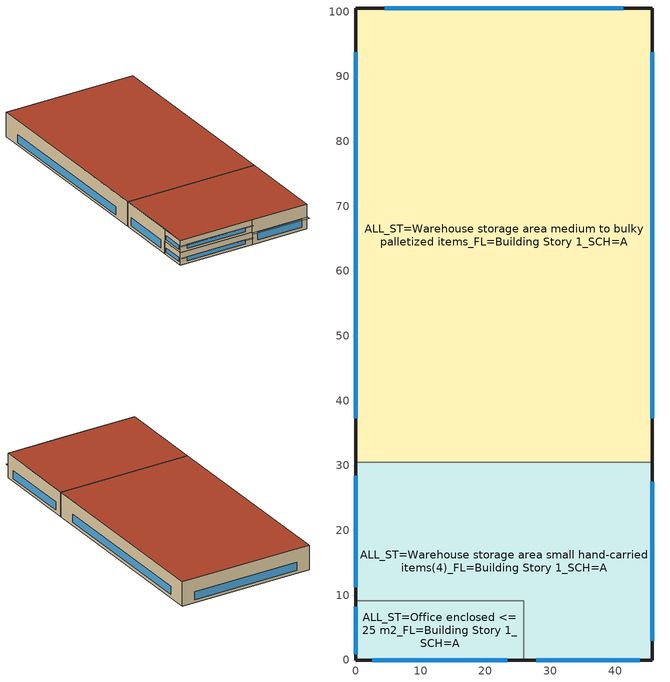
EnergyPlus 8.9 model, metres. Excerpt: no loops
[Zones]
ALL_ST=Office enclosed <= 25 m2_FL=Building Story 1_SCH=A
 floor ground (BTAP-Grnd-Floor-Mass:U-0.757): 25.91,9.14 25.91,0 0,0 0,9.14 z0
 wall outside (BTAP-Ext-Wall-Mass:U-0.315-:{ "cond"=>0.06} adj ext wall insulation): 0,9.14 0,0 25.91,0 z0:4.27
 wall to ALL_ST=Warehouse storage area small hand-carried items(4)_FL=Building Story 1_SCH=A (BTAP-Int-Wall): 25.91,0 25.91,9.14 0,9.14 z0:4.27
 window (BTAP-Ext-DaylightDiffuser:U=0.210 SHGC=0.600-:{ "cond"=>0.7}): 2.53,0 23.38,0 / 0,8.24 0,0.91 z0.93:2.31
ALL_ST=Warehouse storage area medium to bulky palletized items_FL=Building Story 1_SCH=A
 floor ground (BTAP-Grnd-Floor-Mass:U-0.757): 45.72,100.58 45.72,30.48 0,30.48 0,100.58 z0
 wall outside (BTAP-Ext-Wall-Mass:U-0.315-:{ "cond"=>0.06} adj ext wall insulation): 45.72,30.48 45.72,100.58 0,100.58 0,30.48 z0:8.53
 wall to ALL_ST=Warehouse storage area small hand-carried items(4)_FL=Building Story 1_SCH=A (BTAP-Int-Wall): 45.72,30.48 0,30.48 z0:8.53
 window (BTAP-Ext-DaylightDiffuser:U=0.210 SHGC=0.600-:{ "cond"=>0.7}): 0,93.77 0,37.29 / 41.27,100.58 4.45,100.58 / 45.72,37.29 45.72,93.77 z1.09:3.85
 roof outside (BTAP-Ext-Roof-Metal:U-0.193-:{ "cond"=>0.057} adj roof insulation): 45.72,30.48 45.72,100.58 0,100.58 0,30.48 z8.53
ALL_ST=Warehouse storage area small hand-carried items(4)_FL=Building Story 1_SCH=A
 floor ground (BTAP-Grnd-Floor-Mass:U-0.757): 45.72,30.48 45.72,0 25.91,0 25.91,9.14 0,9.14 0,30.48 z0
 floor to ALL_ST=Office enclosed <= 25 m2_FL=Building Story 1_SCH=A (BTAP-Int-Floor): 0,0 0,9.14 25.91,9.14 25.91,0 z4.27
 wall outside (BTAP-Ext-Wall-Mass:U-0.315-:{ "cond"=>0.06} adj ext wall insulation): 25.91,0 45.72,0 45.72,30.48 / 0,30.48 0,9.14 z0:8.53; 0,9.14 0,0 25.91,0 z4.27:8.53
 window (BTAP-Ext-DaylightDiffuser:U=0.210 SHGC=0.600-:{ "cond"=>0.7}): 27.85,0 43.78,0 / 0,28.39 0,11.23 / 45.72,2.97 45.72,27.51 z1.09:3.85; 2.53,0 23.38,0 z5.19:6.57; 0,8.24 0,0.91 z5.2:6.58
 roof outside (BTAP-Ext-Roof-Metal:U-0.193-:{ "cond"=>0.057} adj roof insulation): 45.72,0 45.72,30.48 0,30.48 0,0 z8.53
shading: 25.88,0 0.03,0 0.03,-0.6 25.88,-0.6 z2.47; 45.69,0 25.93,0 25.93,-1.2 45.69,-1.2 z4.18; 25.88,0 0.03,0 0.03,-0.6 25.88,-0.6 z6.74
[Building]
Warehouse-CAN_BC_Victoria.Intl.AP.717990_CWEC2016.epw created: 2019-08-07 21:32:50 +0000
[Site:Location]
Victoria Intl AP: Latitude {deg}=48.647; Longitude {deg}=-123.426; Time Zone {hr}=-8; Elevation {m}=19.5
[Site:GroundTemperature:BuildingSurface]
19.527, 19.502, 19.536, 19.598, 20.002, 21.64, 22.225, 22.375, 21.449, 20.121, 19.802, 19.633
[Site:WaterMainsTemperature]
Calculation Method=Correlation; Annual Average Outdoor Air Temperature {C}=10.0917; Maximum Difference In Monthly Average Outdoor Air Temperatures {deltaC}=12.6
[SizingPeriod:DesignDay] Day of Month=21; Dry-Bulb Temperature Range Modifier Type=DefaultMultipliers; Humidity Condition Type=Wetbulb; Barometric Pressure {Pa}=101091; Rain Indicator=No; Snow Indicator=No; Daylight Saving Time Indicator=No
Name | Month | Day Type | Maximum Dry-Bulb Temperature {C} | Daily Dry-Bulb Temperature Range {deltaC} | Wetbulb or DewPoint at Maximum Dry-Bulb {C} | Wind Speed {m/s} | Wind Direction {deg} | Solar Model Indicator | ASHRAE Clear Sky Optical Depth for Beam Irradiance (taub) | ASHRAE Clear Sky Optical Depth for Diffuse Irradiance (taud) | Sky Clearness
Victoria Intl AP Ann Clg .4% Condns DB=>MWB | 7 | SummerDesignDay | 26.7 | 10.1 | 17.7 | 2.8 | 120 | ASHRAETau | 0.349 | 2.532
Victoria Intl AP Ann Htg 99.6% Condns DB | 12 | WinterDesignDay | -4 | 0 | -4 | 3.8 | 250 | ASHRAEClearSky |  |  | 0
[Material] Thermal Absorptance=0.9
Name | Roughness | Thickness {m} | Conductivity {W/m-K} | Density {kg/m3} | Specific Heat {J/kg-K} | Solar Absorptance | Visible Absorptance
1/2IN Gypsum 1 | Smooth | 0.0127 | 0.16 | 784.9 | 830 | 0.4 | 0.4
100mm Normalweight concrete floor | MediumSmooth | 0.1016 | 2.31 | 2322 | 832 | 0.7 | 0.7
1IN Stucco 1 | Smooth | 0.0253 | 0.6918 | 1858 | 837 | 0.7 | 0.92
6 in. Normalweight Concrete Floor | MediumRough | 0.1524 | 2.31 | 2322 | 832 | 0.7 | 0.7
8IN CONCRETE HW RefBldg 1 | Rough | 0.2032 | 1.311 | 2240 | 836.8 | 0.7 | 0.7
G01 13mm gypsum board | Smooth | 0.0127 | 0.16 | 800 | 1090 | 0.7 | 0.5
Metal Roof Surface 1 | Smooth | 0.0008 | 45.28 | 7824 | 500 | 0.7 | 0.7
[Material:NoMass] Roughness=Smooth; Thermal Absorptance=0.9; Solar Absorptance=0.7
Name | Thermal Resistance {m2-K/W} | Visible Absorptance
Typical Carpet Pad | 0.21648 | 0.8
Typical Carpet Pad 2 | 1.25503 | 0.8
Typical Insulation 6 R-93.1_R-value 40.0 (ft^2*h*R/Btu); Typical Insulation 6 R-99.97_R-value 40.0 (ft^2*h*R/Btu) | 7.04441 | 0.7
[WindowMaterial:SimpleGlazingSystem]
SimpleGlazing:U=0.210 SHGC=0.600 1 U-0.12: U-Factor {W/m2-K}=1.2; Solar Heat Gain Coefficient=0.6; Visible Transmittance=0.21
[Construction]
BTAP-Ext-DaylightDiffuser:U=0.210 SHGC=0.600-:{ "cond"=>0.7}: SimpleGlazing:U=0.210 SHGC=0.600 1 U-0.12
BTAP-Ext-Roof-Metal:U-0.193-:{ "cond"=>0.057} adj roof insulation: Metal Roof Surface 1, Typical Insulation 6 R-99.97_R-value 40.0 (ft^2*h*R/Btu)
BTAP-Ext-Wall-Mass:U-0.315-:{ "cond"=>0.06} adj ext wall insulation: 1IN Stucco 1, 8IN CONCRETE HW RefBldg 1, Typical Insulation 6 R-93.1_R-value 40.0 (ft^2*h*R/Btu), 1/2IN Gypsum 1
BTAP-Grnd-Floor-Mass:U-0.757: 6 in. Normalweight Concrete Floor, Typical Carpet Pad 2
BTAP-Int-Floor: 100mm Normalweight concrete floor, Typical Carpet Pad
BTAP-Int-Wall: G01 13mm gypsum board, G01 13mm gypsum board
[Zone] Part of Total Floor Area=Yes
ALL_ST=Office enclosed <= 25 m2_FL=Building Story 1_SCH=A; ALL_ST=Warehouse storage area medium to bulky palletized items_FL=Building Story 1_SCH=A; ALL_ST=Warehouse storage area small hand-carried items(4)_FL=Building Story 1_SCH=A
[ZoneInfiltration:DesignFlowRate] Schedule=Always On Discrete; Design Flow Rate Calculation Method=Flow/ExteriorArea; Flow per Exterior Surface Area {m3/s-m2}=0.000137604; Constant Term Coefficient=0; Temperature Term Coefficient=0; Velocity Term Coefficient=0.224; Velocity Squared Term Coefficient=0
Name | Zone or ZoneList
Zone1 Office Infiltration | ALL_ST=Office enclosed <= 25 m2_FL=Building Story 1_SCH=A
Zone3 Bulk Storage Infiltration | ALL_ST=Warehouse storage area medium to bulky palletized items_FL=Building Story 1_SCH=A
Zone2 Fine Storage Infiltration | ALL_ST=Warehouse storage area small hand-carried items(4)_FL=Building Story 1_SCH=A
[AvailabilityManager:NightCycle] Applicability Schedule=Always On Discrete; Control Type=CycleOnAny; Thermostat Tolerance {deltaC}=1; Cycling Run Time Control Type=FixedRunTime; Cycling Run Time {s}=3600
Name | Fan Schedule
Availability Manager Night Cycle 1 | Sys_3_PSZ ALL_ST=Office enclosed <= 25 m2_FL=Building Story 1_SCH=A Occ Sch
Availability Manager Night Cycle 2 | Sys_4_PSZ_ALL_ST=Warehouse storage area medium to bulky palletized items_FL=Building Story 1_SCH=A Occ Sch
Availability Manager Night Cycle 3 | Sys_4_PSZ_ALL_ST=Warehouse storage area small hand-carried items(4)_FL=Building Story 1_SCH=A Occ Sch
[AvailabilityManager:Scheduled] Schedule=Always On Discrete
Air Loop HVAC Outdoor Air System 1 Availability Manager; Air Loop HVAC Outdoor Air System 3 Availability Manager; Air Loop HVAC Outdoor Air System 2 Availability Manager
[Schedule:Day:Interval]
Sys_3_PSZ ALL_ST=Office enclosed <= 25 m2_FL=Building Story 1_SCH=A Occ Sch Sunday; Sys_3_PSZ ALL_ST=Office enclosed <= 25 m2_FL=Building Story 1_SCH=A Occ Sch Saturday; Sys_4_PSZ_ALL_ST=Warehouse storage area medium to bulky palletized items_FL=Building Story 1_SCH=A Occ Sch Sunday; Sys_4_PSZ_ALL_ST=Warehouse storage area medium to bulky palletized items_FL=Building Story 1_SCH=A Occ Sch Saturday; Sys_4_PSZ_ALL_ST=Warehouse storage area small hand-carried items(4)_FL=Building Story 1_SCH=A Occ Sch Sunday; Sys_4_PSZ_ALL_ST=Warehouse storage area small hand-carried items(4)_FL=Building Story 1_SCH=A Occ Sch Saturday: No, 24:00, 0
Sys_3_PSZ ALL_ST=Office enclosed <= 25 m2_FL=Building Story 1_SCH=A Occ Sch Monday; Sys_3_PSZ ALL_ST=Office enclosed <= 25 m2_FL=Building Story 1_SCH=A Occ Sch Tuesday; Sys_3_PSZ ALL_ST=Office enclosed <= 25 m2_FL=Building Story 1_SCH=A Occ Sch Wednesday; Sys_3_PSZ ALL_ST=Office enclosed <= 25 m2_FL=Building Story 1_SCH=A Occ Sch Thursday; Sys_3_PSZ ALL_ST=Office enclosed <= 25 m2_FL=Building Story 1_SCH=A Occ Sch Friday; Sys_4_PSZ_ALL_ST=Warehouse storage area medium to bulky palletized items_FL=Building Story 1_SCH=A Occ Sch Monday; Sys_4_PSZ_ALL_ST=Warehouse storage area medium to bulky palletized items_FL=Building Story 1_SCH=A Occ Sch Tuesday; Sys_4_PSZ_ALL_ST=Warehouse storage area medium to bulky palletized items_FL=Building Story 1_SCH=A Occ Sch Wednesday; Sys_4_PSZ_ALL_ST=Warehouse storage area medium to bulky palletized items_FL=Building Story 1_SCH=A Occ Sch Thursday; Sys_4_PSZ_ALL_ST=Warehouse storage area medium to bulky palletized items_FL=Building Story 1_SCH=A Occ Sch Friday; Sys_4_PSZ_ALL_ST=Warehouse storage area small hand-carried items(4)_FL=Building Story 1_SCH=A Occ Sch Monday; Sys_4_PSZ_ALL_ST=Warehouse storage area small hand-carried items(4)_FL=Building Story 1_SCH=A Occ Sch Tuesday; Sys_4_PSZ_ALL_ST=Warehouse storage area small hand-carried items(4)_FL=Building Story 1_SCH=A Occ Sch Wednesday; Sys_4_PSZ_ALL_ST=Warehouse storage area small hand-carried items(4)_FL=Building Story 1_SCH=A Occ Sch Thursday; Sys_4_PSZ_ALL_ST=Warehouse storage area small hand-carried items(4)_FL=Building Story 1_SCH=A Occ Sch Friday: No, 08:00, 0, 19:00, 1, 24:00, 0
Sys_3_PSZ ALL_ST=Office enclosed <= 25 m2_FL=Building Story 1_SCH=A Occ Sch Default; Sys_3_PSZ ALL_ST=Office enclosed <= 25 m2_FL=Building Story 1_SCH=A Occ Sch Summer Design Day; Sys_3_PSZ ALL_ST=Office enclosed <= 25 m2_FL=Building Story 1_SCH=A Occ Sch Winter Design Day; Sys_4_PSZ_ALL_ST=Warehouse storage area medium to bulky palletized items_FL=Building Story 1_SCH=A Occ Sch Default; Sys_4_PSZ_ALL_ST=Warehouse storage area medium to bulky palletized items_FL=Building Story 1_SCH=A Occ Sch Summer Design Day; Sys_4_PSZ_ALL_ST=Warehouse storage area medium to bulky palletized items_FL=Building Story 1_SCH=A Occ Sch Winter Design Day; Sys_4_PSZ_ALL_ST=Warehouse storage area small hand-carried items(4)_FL=Building Story 1_SCH=A Occ Sch Default; Sys_4_PSZ_ALL_ST=Warehouse storage area small hand-carried items(4)_FL=Building Story 1_SCH=A Occ Sch Summer Design Day; Sys_4_PSZ_ALL_ST=Warehouse storage area small hand-carried items(4)_FL=Building Story 1_SCH=A Occ Sch Winter Design Day: No, 24:00, 1
[Schedule:Week:Daily]
Sys_3_PSZ ALL_ST=Office enclosed <= 25 m2_FL=Building Story 1_SCH=A Occ Sch Week Rule - Jan1-Dec31: Sys_3_PSZ ALL_ST=Office enclosed <= 25 m2_FL=Building Story 1_SCH=A Occ Sch Sunday, Sys_3_PSZ ALL_ST=Office enclosed <= 25 m2_FL=Building Story 1_SCH=A Occ Sch Monday, Sys_3_PSZ ALL_ST=Office enclosed <= 25 m2_FL=Building Story 1_SCH=A Occ Sch Tuesday, Sys_3_PSZ ALL_ST=Office enclosed <= 25 m2_FL=Building Story 1_SCH=A Occ Sch Wednesday, Sys_3_PSZ ALL_ST=Office enclosed <= 25 m2_FL=Building Story 1_SCH=A Occ Sch Thursday, Sys_3_PSZ ALL_ST=Office enclosed <= 25 m2_FL=Building Story 1_SCH=A Occ Sch Friday, Sys_3_PSZ ALL_ST=Office enclosed <= 25 m2_FL=Building Story 1_SCH=A Occ Sch Saturday, Sys_3_PSZ ALL_ST=Office enclosed <= 25 m2_FL=Building Story 1_SCH=A Occ Sch Default, Sys_3_PSZ ALL_ST=Office enclosed <= 25 m2_FL=Building Story 1_SCH=A Occ Sch Summer Design Day, Sys_3_PSZ ALL_ST=Office enclosed <= 25 m2_FL=Building Story 1_SCH=A Occ Sch Winter Design Day, Sys_3_PSZ ALL_ST=Office enclosed <= 25 m2_FL=Building Story 1_SCH=A Occ Sch Default, Sys_3_PSZ ALL_ST=Office enclosed <= 25 m2_FL=Building Story 1_SCH=A Occ Sch Default
Sys_4_PSZ_ALL_ST=Warehouse storage area medium to bulky palletized items_FL=Building Story 1_SCH=A Occ Sch Week Rule - Jan1-Dec31: Sys_4_PSZ_ALL_ST=Warehouse storage area medium to bulky palletized items_FL=Building Story 1_SCH=A Occ Sch Sunday, Sys_4_PSZ_ALL_ST=Warehouse storage area medium to bulky palletized items_FL=Building Story 1_SCH=A Occ Sch Monday, Sys_4_PSZ_ALL_ST=Warehouse storage area medium to bulky palletized items_FL=Building Story 1_SCH=A Occ Sch Tuesday, Sys_4_PSZ_ALL_ST=Warehouse storage area medium to bulky palletized items_FL=Building Story 1_SCH=A Occ Sch Wednesday, Sys_4_PSZ_ALL_ST=Warehouse storage area medium to bulky palletized items_FL=Building Story 1_SCH=A Occ Sch Thursday, Sys_4_PSZ_ALL_ST=Warehouse storage area medium to bulky palletized items_FL=Building Story 1_SCH=A Occ Sch Friday, Sys_4_PSZ_ALL_ST=Warehouse storage area medium to bulky palletized items_FL=Building Story 1_SCH=A Occ Sch Saturday, Sys_4_PSZ_ALL_ST=Warehouse storage area medium to bulky palletized items_FL=Building Story 1_SCH=A Occ Sch Default, Sys_4_PSZ_ALL_ST=Warehouse storage area medium to bulky palletized items_FL=Building Story 1_SCH=A Occ Sch Summer Design Day, Sys_4_PSZ_ALL_ST=Warehouse storage area medium to bulky palletized items_FL=Building Story 1_SCH=A Occ Sch Winter Design Day, Sys_4_PSZ_ALL_ST=Warehouse storage area medium to bulky palletized items_FL=Building Story 1_SCH=A Occ Sch Default, Sys_4_PSZ_ALL_ST=Warehouse storage area medium to bulky palletized items_FL=Building Story 1_SCH=A Occ Sch Default
Sys_4_PSZ_ALL_ST=Warehouse storage area small hand-carried items(4)_FL=Building Story 1_SCH=A Occ Sch Week Rule - Jan1-Dec31: Sys_4_PSZ_ALL_ST=Warehouse storage area small hand-carried items(4)_FL=Building Story 1_SCH=A Occ Sch Sunday, Sys_4_PSZ_ALL_ST=Warehouse storage area small hand-carried items(4)_FL=Building Story 1_SCH=A Occ Sch Monday, Sys_4_PSZ_ALL_ST=Warehouse storage area small hand-carried items(4)_FL=Building Story 1_SCH=A Occ Sch Tuesday, Sys_4_PSZ_ALL_ST=Warehouse storage area small hand-carried items(4)_FL=Building Story 1_SCH=A Occ Sch Wednesday, Sys_4_PSZ_ALL_ST=Warehouse storage area small hand-carried items(4)_FL=Building Story 1_SCH=A Occ Sch Thursday, Sys_4_PSZ_ALL_ST=Warehouse storage area small hand-carried items(4)_FL=Building Story 1_SCH=A Occ Sch Friday, Sys_4_PSZ_ALL_ST=Warehouse storage area small hand-carried items(4)_FL=Building Story 1_SCH=A Occ Sch Saturday, Sys_4_PSZ_ALL_ST=Warehouse storage area small hand-carried items(4)_FL=Building Story 1_SCH=A Occ Sch Default, Sys_4_PSZ_ALL_ST=Warehouse storage area small hand-carried items(4)_FL=Building Story 1_SCH=A Occ Sch Summer Design Day, Sys_4_PSZ_ALL_ST=Warehouse storage area small hand-carried items(4)_FL=Building Story 1_SCH=A Occ Sch Winter Design Day, Sys_4_PSZ_ALL_ST=Warehouse storage area small hand-carried items(4)_FL=Building Story 1_SCH=A Occ Sch Default, Sys_4_PSZ_ALL_ST=Warehouse storage area small hand-carried items(4)_FL=Building Story 1_SCH=A Occ Sch Default
[Schedule:Year]
Sys_3_PSZ ALL_ST=Office enclosed <= 25 m2_FL=Building Story 1_SCH=A Occ Sch: Sys_3_PSZ ALL_ST=Office enclosed <= 25 m2_FL=Building Story 1_SCH=A Occ Sch Week Rule - Jan1-Dec31, 1, 1, 12, 31
Sys_4_PSZ_ALL_ST=Warehouse storage area medium to bulky palletized items_FL=Building Story 1_SCH=A Occ Sch: Sys_4_PSZ_ALL_ST=Warehouse storage area medium to bulky palletized items_FL=Building Story 1_SCH=A Occ Sch Week Rule - Jan1-Dec31, 1, 1, 12, 31
Sys_4_PSZ_ALL_ST=Warehouse storage area small hand-carried items(4)_FL=Building Story 1_SCH=A Occ Sch: Sys_4_PSZ_ALL_ST=Warehouse storage area small hand-carried items(4)_FL=Building Story 1_SCH=A Occ Sch Week Rule - Jan1-Dec31, 1, 1, 12, 31
[Schedule:Constant]
Always On Discrete: Hourly Value=1
